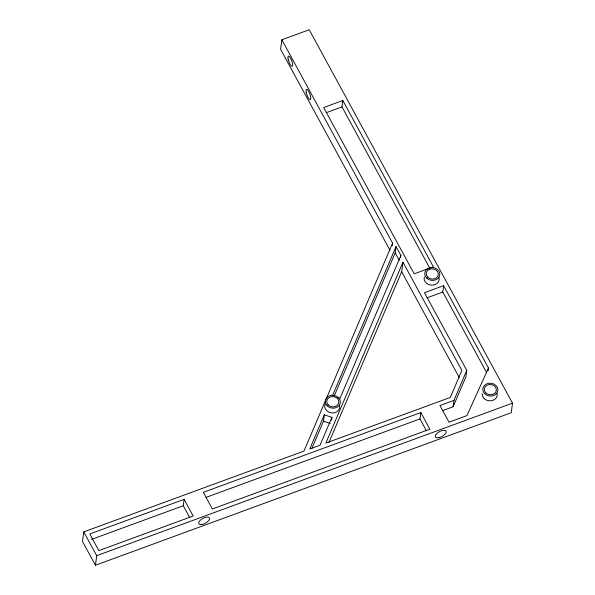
<?xml version="1.0" encoding="UTF-8"?>
<svg xmlns="http://www.w3.org/2000/svg" width="595" height="595" viewBox="0 0 595 595"><rect width="100%" height="100%" fill="white"/><g stroke="black" fill="none" stroke-linecap="round" stroke-linejoin="round"><path stroke-width="0.89" d="M281.866 39.783L392.574 243.139L303.963 451.122L83.746 531.9L82.489 541.465L95.438 565.25L511.254 412.722L512.511 403.157L309.221 29.75L281.866 39.783L280.602 49.348L389.985 250.257M95.438 565.25L96.695 555.685L83.746 531.9M189.76 517.628L183.282 505.735L184.123 499.361L89.793 533.968L98.859 550.613L193.189 516.014L184.123 499.361M429.85 268.278L341.984 106.892L342.824 100.518L323.673 107.539L414.202 273.819L433.353 266.798L342.824 100.518M311.839 448.533L323.502 421.171L324.334 414.797L331.906 417.378L331.549 420.115M392.231 245.742L392.574 243.139M334.189 396.077L395.199 252.868L396.039 246.494L400.904 255.426L400.666 257.248M328.953 442.42L401.677 271.729L402.934 262.164L461.846 370.38L450.326 397.438L325.852 443.096L402.934 262.164M426.437 430.81L419.966 418.917L420.806 412.543L203.319 492.318L212.385 508.97L429.865 429.188L420.806 412.543M486.732 372.76L442.784 292.041L443.625 285.667L424.473 292.688L466.755 370.35L465.915 376.732L453.122 406.757L442.412 410.684M453.122 406.757L453.963 400.383L466.755 370.35M488.101 370.745L488.458 368.015L443.625 285.667M324.334 414.797L309.772 448.994L320.05 445.224L331.906 417.378M332.486 395.668L396.039 246.494M400.904 255.426L340.057 398.256L337.536 397.393M488.458 368.015L466.978 415.578L449.017 422.167L439.958 405.522L453.963 400.383M326.32 112.641L341.984 106.892M427.113 297.79L442.784 292.041M91.548 539.39L183.282 505.735M205.959 497.42L419.966 418.917M96.695 555.685L512.511 403.157M323.502 421.171L330.225 423.469M395.199 252.868L399.186 260.179M401.677 271.729L459.258 377.505M339.641 405.641A7.586 6.433 7.5 0 1 331.579 412.93A7.586 6.433 7.5 0 1 325.071 404.094M438.924 277.225A7.586 6.433 7.5 0 1 431.777 285.191A7.586 6.433 7.5 0 1 424.309 276.906M497.145 393.518A7.586 6.433 7.5 0 1 490.072 400.859A7.586 6.433 7.5 0 1 482.158 393.607M202.3 524.426A6.069 2.737 -28.6 0 0 209.514 518.067A6.069 2.737 -28.6 0 0 200.552 519.993A6.069 2.737 -28.6 0 0 202.3 524.426M438.931 437.63A6.069 2.737 -28.6 0 0 446.153 431.263A6.069 2.737 -28.6 0 0 437.184 433.197A6.069 2.737 -28.6 0 0 438.931 437.63M485.713 392.797A6.069 5.147 7.5 0 0 496.029 391.57A6.069 5.147 7.5 0 0 489.239 384.511A6.069 5.147 7.5 0 0 485.713 392.797M427.664 277.129A6.069 5.147 7.5 0 0 437.98 275.901A6.069 5.147 7.5 0 0 431.189 268.843A6.069 5.147 7.5 0 0 427.664 277.129M328.209 404.912A6.069 5.147 7.5 0 0 338.525 403.685A6.069 5.147 7.5 0 0 331.742 396.627A6.069 5.147 7.5 0 0 328.209 404.912M427.017 278.401A7.586 6.433 7.5 0 0 439.616 275.783A7.586 6.433 7.5 0 0 430.192 267.683A7.586 6.433 7.5 0 0 427.017 278.401M484.561 393.585A7.586 6.433 7.5 0 0 497.45 392.053A7.586 6.433 7.5 0 0 488.971 383.232A7.586 6.433 7.5 0 0 484.561 393.585M327.057 405.708A7.586 6.433 7.5 0 0 339.953 404.176A7.586 6.433 7.5 0 0 331.467 395.348A7.586 6.433 7.5 0 0 327.057 405.708M306.217 92.24A5.459 1.517 69.9 0 0 310.255 99.655A5.459 1.517 69.9 0 0 308.805 91.645A5.459 1.517 69.9 0 0 306.217 92.24M288.092 58.942A5.459 1.517 69.9 0 0 292.13 66.357A5.459 1.517 69.9 0 0 290.68 58.347A5.459 1.517 69.9 0 0 288.092 58.942"/></g></svg>
